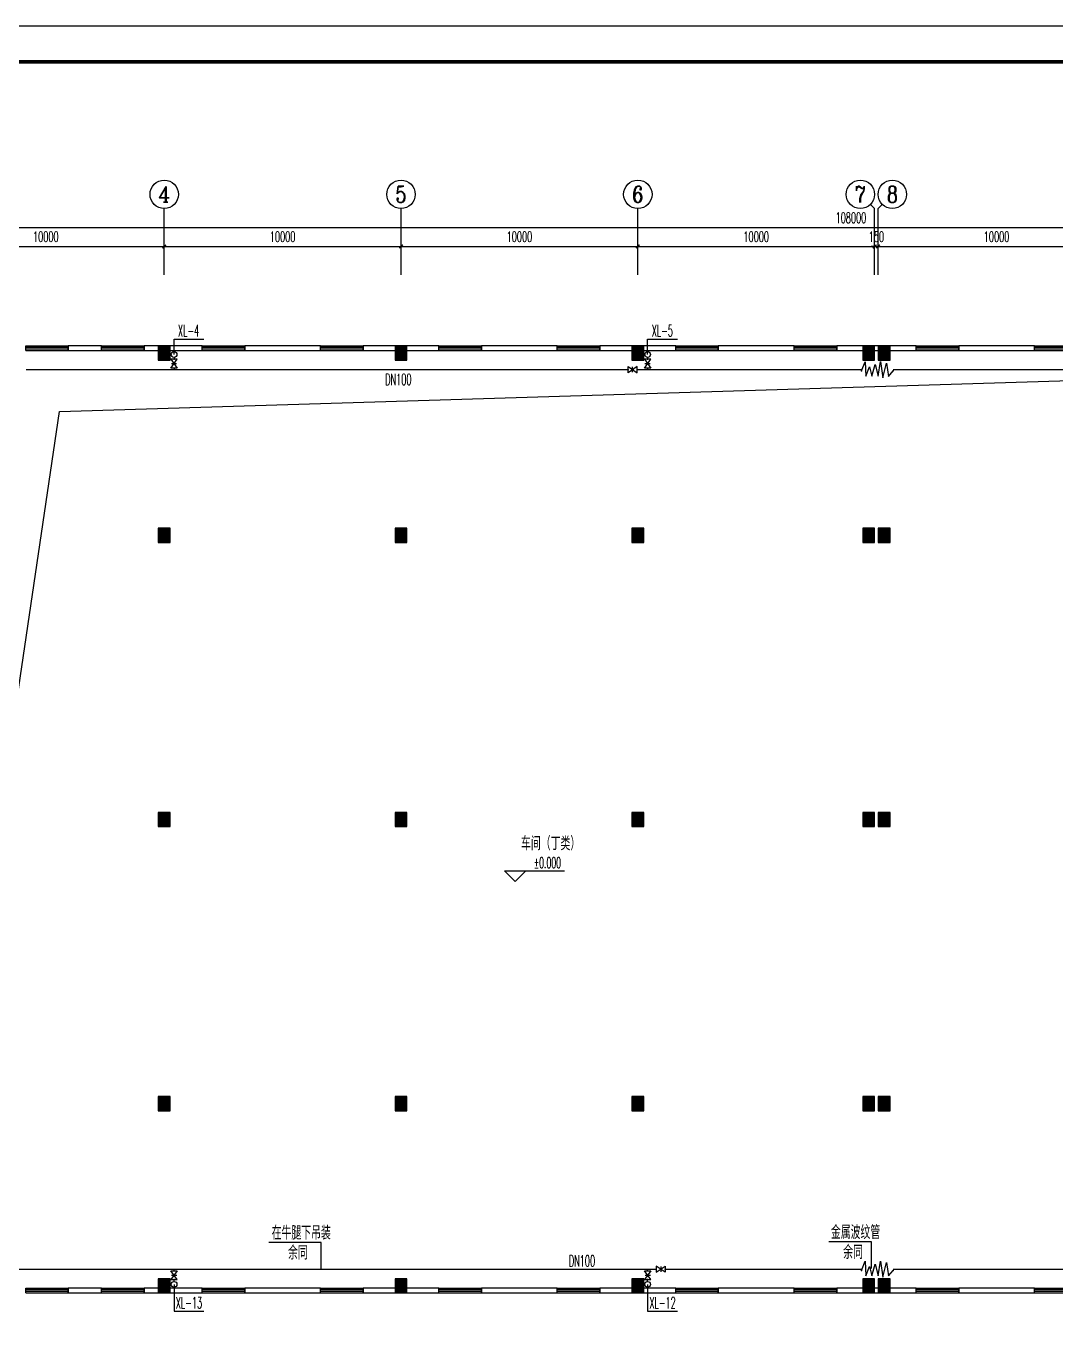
# Model space of a CAD drawing. Extents: x -620248 to 571765, y -684907 to -323071.
# Drawn here: x -48115 to -4637, y -509574 to -454182 of the extents above; entities that cross this region are included whole.
import ezdxf
from ezdxf.enums import TextEntityAlignment as Align

# ---------------------------------------------------------------- set-up
doc = ezdxf.new("R2010")
doc.units = 0
doc.header["$LTSCALE"] = 1000
doc.header["$MEASUREMENT"] = 0
for name, color, linetype in [('9', 9, 'Continuous'), ('AXIS', 3, 'Continuous'), ('AXIS_TEXT', 7, 'Continuous'), ('DIM_ELEV', 3, 'Continuous'), ('PIPE-消防', 1, 'Continuous'), ('PUB_HATCH', 8, 'Continuous'), ('PUB_TITLE', 4, 'Continuous'), ('TWT_LEAD', 3, 'Continuous'), ('TWT_TEXT', 7, 'Continuous'), ('VALVE_消防', 7, 'Continuous'), ('VPIPE-消防', 1, 'Continuous'), ('WALL', 7, 'Continuous'), ('WINDOW', 4, 'Continuous')]:
    doc.layers.add(name, color=color, linetype=linetype)
doc.styles.add('_TCH_AXIS', font='COMPLEX', dxfattribs={"bigfont": 'GBCBIG'})
doc.styles.add('_TCH_DIM', font='SIMPLEX.shx', dxfattribs={"width": 0.8, "bigfont": 'GBCBIG.shx'})
doc.styles.add('_TCH_DIM_T3', font='SIMPLEX.shx', dxfattribs={"width": 0.564706, "bigfont": 'GBCBIG.shx'})
doc.styles.add('COMPLEX', font='COMPLEX')
doc.styles.add('天正', font='SIMPLEX.shx', dxfattribs={"width": 0.7, "bigfont": 'HZTXT.shx'})
doc.dimstyles.new('_TCH_ARCH&&150', dxfattribs={"dimtxt": 446.25, "dimasz": 150, "dimexe": 375, "dimexo": 450, "dimgap": 189.375, "dimtad": 1, "dimdec": 0, "dimzin": 0, "dimdsep": 46, "dimtxsty": '_TCH_DIM_T3', "dimblk": 'ARCHTICK', "dimcen": 0.09, "dimclrt": 7, "dimazin": 2, "dimtfac": 1, "dimtdec": 0, "dimtix": 1, "dimtmove": 2, "dimatfit": 3, "dimfxl": 1, "dimtolj": 1, "dimtzin": 0, "dimarcsym": 0})

# ---------------------------------------------------------------- blocks, each defined once
blk = doc.blocks.new('A$C2E844E90')
at = {"layer": 'PUB_HATCH'}
for points in [[(24750, 0), (25250, 0), (25250, 600), (24750, 600)], [(34750, 0), (35250, 0), (35250, 600), (34750, 600)], [(44750, 0), (45250, 0), (45250, 600), (44750, 600)], [(54500, 0), (55000, 0), (55000, 600), (54500, 600)], [(55150, 0), (55650, 0), (55650, 600), (55150, 600)], [(24750, -7700), (25250, -7700), (25250, -7100), (24750, -7100)], [(34750, -7700), (35250, -7700), (35250, -7100), (34750, -7100)], [(44750, -7700), (45250, -7700), (45250, -7100), (44750, -7100)], [(54500, -7700), (55000, -7700), (55000, -7100), (54500, -7100)], [(55150, -7700), (55650, -7700), (55650, -7100), (55150, -7100)], [(24750, -19700), (25250, -19700), (25250, -19100), (24750, -19100)], [(34750, -19700), (35250, -19700), (35250, -19100), (34750, -19100)], [(44750, -19700), (45250, -19700), (45250, -19100), (44750, -19100)], [(54500, -19700), (55000, -19700), (55000, -19100), (54500, -19100)], [(55150, -19700), (55650, -19700), (55650, -19100), (55150, -19100)], [(24750, -31700), (25250, -31700), (25250, -31100), (24750, -31100)], [(34750, -31700), (35250, -31700), (35250, -31100), (34750, -31100)], [(44750, -31700), (45250, -31700), (45250, -31100), (44750, -31100)], [(54500, -31700), (55000, -31700), (55000, -31100), (54500, -31100)], [(55150, -31700), (55650, -31700), (55650, -31100), (55150, -31100)], [(24750, -39400), (25250, -39400), (25250, -38800), (24750, -38800)], [(34750, -39400), (35250, -39400), (35250, -38800), (34750, -38800)], [(44750, -39400), (45250, -39400), (45250, -38800), (44750, -38800)], [(54500, -39400), (55000, -39400), (55000, -38800), (54500, -38800)], [(55150, -39400), (55650, -39400), (55650, -38800), (55150, -38800)]]:
    blk.add_hatch(color=7, dxfattribs=at).paths.add_polyline_path(points)
at = {"layer": 'WALL'}
for points in [[(25250, 600), (24750, 600), (24750, 0), (25250, 0)], [(35250, 600), (34750, 600), (34750, 0), (35250, 0)], [(45250, 600), (44750, 600), (44750, 0), (45250, 0)], [(55000, 600), (54500, 600), (54500, 0), (55000, 0)], [(55650, 600), (55150, 600), (55150, 0), (55650, 0)], [(25250, -7100), (24750, -7100), (24750, -7700), (25250, -7700)], [(35250, -7100), (34750, -7100), (34750, -7700), (35250, -7700)], [(45250, -7100), (44750, -7100), (44750, -7700), (45250, -7700)], [(55000, -7100), (54500, -7100), (54500, -7700), (55000, -7700)], [(55650, -7100), (55150, -7100), (55150, -7700), (55650, -7700)], [(25250, -19100), (24750, -19100), (24750, -19700), (25250, -19700)], [(35250, -19100), (34750, -19100), (34750, -19700), (35250, -19700)], [(45250, -19100), (44750, -19100), (44750, -19700), (45250, -19700)], [(55000, -19100), (54500, -19100), (54500, -19700), (55000, -19700)], [(55650, -19100), (55150, -19100), (55150, -19700), (55650, -19700)], [(25250, -31100), (24750, -31100), (24750, -31700), (25250, -31700)], [(35250, -31100), (34750, -31100), (34750, -31700), (35250, -31700)], [(45250, -31100), (44750, -31100), (44750, -31700), (45250, -31700)], [(55000, -31100), (54500, -31100), (54500, -31700), (55000, -31700)], [(55650, -31100), (55150, -31100), (55150, -31700), (55650, -31700)], [(25250, -38800), (24750, -38800), (24750, -39400), (25250, -39400)], [(35250, -38800), (34750, -38800), (34750, -39400), (35250, -39400)], [(45250, -38800), (44750, -38800), (44750, -39400), (45250, -39400)], [(55000, -38800), (54500, -38800), (54500, -39400), (55000, -39400)], [(55650, -38800), (55150, -38800), (55150, -39400), (55650, -39400)]]:
    blk.add_lwpolyline(points, close=True, dxfattribs=at)
blk = doc.blocks.new('$TCHSYS$WIN2D')
for p, q in [((-0.5, 0.5), (0.5, 0.5)), ((-0.5, 0.5), (-0.5, -0.5)), ((0.5, 0.5), (0.5, -0.5)), ((0.5, 0.167), (-0.5, 0.167)), ((0.5, -0.167), (-0.5, -0.167)), ((-0.5, -0.5), (0.5, -0.5))]:
    blk.add_line(p, q)
blk = doc.blocks.new('_ArchTick')
at = {"color": 0, "linetype": 'ByBlock', "const_width": 0.4}
blk.add_lwpolyline([(-0.5, -0.5), (0.5, 0.5)], dxfattribs=at)
blk = doc.blocks.new('*D265')
at = {"layer": 'AXIS', "color": 0, "lineweight": -2, "transparency": 16777216}
for p, q in [((7700, 50450), (7700, 52375)), ((115700, 50450), (115700, 52375)), ((7700, 52000), (115700, 52000))]:
    blk.add_line(p, q, dxfattribs=at)
at = {"layer": 'Defpoints', "color": 0, "transparency": 16777216}
for p in [(115700, 52000), (7700, 50000), (115700, 50000)]:
    blk.add_point(p, dxfattribs=at)
at = {"layer": 'AXIS', "color": 0, "lineweight": -2, "transparency": 16777216, "xscale": 150, "yscale": 150, "zscale": 150, "rotation": 180}
blk.add_blockref('_ArchTick', (7700, 52000), dxfattribs=at)
at = {"layer": 'AXIS', "color": 0, "lineweight": -2, "transparency": 16777216, "xscale": 150, "yscale": 150, "zscale": 150}
blk.add_blockref('_ArchTick', (115700, 52000), dxfattribs=at)
at = {"layer": 'AXIS', "color": 7, "transparency": 16777216, "insert": (61700, 52412), "char_height": 446.2, "attachment_point": 5, "style": '_TCH_DIM_T3'}
blk.add_mtext('\\A1;108000', dxfattribs=at)
blk = doc.blocks.new('*D268')
at = {"layer": 'AXIS', "color": 0, "lineweight": -2, "transparency": 16777216}
for p, q in [((22700, 50450), (22700, 51575)), ((32700, 50450), (32700, 51575)), ((22700, 51200), (32700, 51200))]:
    blk.add_line(p, q, dxfattribs=at)
at = {"layer": 'Defpoints', "color": 0, "transparency": 16777216}
for p in [(32700, 51200), (22700, 50000), (32700, 50000)]:
    blk.add_point(p, dxfattribs=at)
at = {"layer": 'AXIS', "color": 0, "lineweight": -2, "transparency": 16777216, "xscale": 150, "yscale": 150, "zscale": 150, "rotation": 180}
blk.add_blockref('_ArchTick', (22700, 51200), dxfattribs=at)
at = {"layer": 'AXIS', "color": 0, "lineweight": -2, "transparency": 16777216, "xscale": 150, "yscale": 150, "zscale": 150}
blk.add_blockref('_ArchTick', (32700, 51200), dxfattribs=at)
at = {"layer": 'AXIS', "color": 7, "transparency": 16777216, "insert": (27700, 51612), "char_height": 446.2, "attachment_point": 5, "style": '_TCH_DIM_T3'}
blk.add_mtext('\\A1;10000', dxfattribs=at)
blk = doc.blocks.new('*D269')
at = {"layer": 'AXIS', "color": 0, "lineweight": -2, "transparency": 16777216}
for p, q in [((32700, 50450), (32700, 51575)), ((42700, 50450), (42700, 51575)), ((32700, 51200), (42700, 51200))]:
    blk.add_line(p, q, dxfattribs=at)
at = {"layer": 'Defpoints', "color": 0, "transparency": 16777216}
for p in [(42700, 51200), (32700, 50000), (42700, 50000)]:
    blk.add_point(p, dxfattribs=at)
at = {"layer": 'AXIS', "color": 0, "lineweight": -2, "transparency": 16777216, "xscale": 150, "yscale": 150, "zscale": 150, "rotation": 180}
blk.add_blockref('_ArchTick', (32700, 51200), dxfattribs=at)
at = {"layer": 'AXIS', "color": 0, "lineweight": -2, "transparency": 16777216, "xscale": 150, "yscale": 150, "zscale": 150}
blk.add_blockref('_ArchTick', (42700, 51200), dxfattribs=at)
at = {"layer": 'AXIS', "color": 7, "transparency": 16777216, "insert": (37700, 51612), "char_height": 446.2, "attachment_point": 5, "style": '_TCH_DIM_T3'}
blk.add_mtext('\\A1;10000', dxfattribs=at)
blk = doc.blocks.new('*D270')
at = {"layer": 'AXIS', "color": 0, "lineweight": -2, "transparency": 16777216}
for p, q in [((42700, 50450), (42700, 51575)), ((52700, 50450), (52700, 51575)), ((42700, 51200), (52700, 51200))]:
    blk.add_line(p, q, dxfattribs=at)
at = {"layer": 'Defpoints', "color": 0, "transparency": 16777216}
for p in [(52700, 51200), (42700, 50000), (52700, 50000)]:
    blk.add_point(p, dxfattribs=at)
at = {"layer": 'AXIS', "color": 0, "lineweight": -2, "transparency": 16777216, "xscale": 150, "yscale": 150, "zscale": 150, "rotation": 180}
blk.add_blockref('_ArchTick', (42700, 51200), dxfattribs=at)
at = {"layer": 'AXIS', "color": 0, "lineweight": -2, "transparency": 16777216, "xscale": 150, "yscale": 150, "zscale": 150}
blk.add_blockref('_ArchTick', (52700, 51200), dxfattribs=at)
at = {"layer": 'AXIS', "color": 7, "transparency": 16777216, "insert": (47700, 51612), "char_height": 446.2, "attachment_point": 5, "style": '_TCH_DIM_T3'}
blk.add_mtext('\\A1;10000', dxfattribs=at)
blk = doc.blocks.new('*D271')
at = {"layer": 'AXIS', "color": 0, "lineweight": -2, "transparency": 16777216}
for p, q in [((52700, 50450), (52700, 51575)), ((62700, 50450), (62700, 51575)), ((52700, 51200), (62700, 51200))]:
    blk.add_line(p, q, dxfattribs=at)
at = {"layer": 'Defpoints', "color": 0, "transparency": 16777216}
for p in [(62700, 51200), (52700, 50000), (62700, 50000)]:
    blk.add_point(p, dxfattribs=at)
at = {"layer": 'AXIS', "color": 0, "lineweight": -2, "transparency": 16777216, "xscale": 150, "yscale": 150, "zscale": 150, "rotation": 180}
blk.add_blockref('_ArchTick', (52700, 51200), dxfattribs=at)
at = {"layer": 'AXIS', "color": 0, "lineweight": -2, "transparency": 16777216, "xscale": 150, "yscale": 150, "zscale": 150}
blk.add_blockref('_ArchTick', (62700, 51200), dxfattribs=at)
at = {"layer": 'AXIS', "color": 7, "transparency": 16777216, "insert": (57700, 51612), "char_height": 446.2, "attachment_point": 5, "style": '_TCH_DIM_T3'}
blk.add_mtext('\\A1;10000', dxfattribs=at)
blk = doc.blocks.new('*D272')
at = {"layer": 'AXIS', "color": 0, "lineweight": -2, "transparency": 16777216}
for p, q in [((62700, 50450), (62700, 51575)), ((62850, 50450), (62850, 51575)), ((62700, 51200), (62550, 51200)), ((62700, 51200), (62850, 51200)), ((62850, 51200), (63000, 51200))]:
    blk.add_line(p, q, dxfattribs=at)
at = {"layer": 'Defpoints', "color": 0, "transparency": 16777216}
for p in [(62850, 51200), (62700, 50000), (62850, 50000)]:
    blk.add_point(p, dxfattribs=at)
at = {"layer": 'AXIS', "color": 0, "lineweight": -2, "transparency": 16777216, "xscale": 150, "yscale": 150, "zscale": 150}
blk.add_blockref('_ArchTick', (62700, 51200), dxfattribs=at)
at = {"layer": 'AXIS', "color": 0, "lineweight": -2, "transparency": 16777216, "xscale": 150, "yscale": 150, "zscale": 150, "rotation": 180}
blk.add_blockref('_ArchTick', (62850, 51200), dxfattribs=at)
at = {"layer": 'AXIS', "color": 7, "transparency": 16777216, "insert": (62775, 51612), "char_height": 446.2, "attachment_point": 5, "style": '_TCH_DIM_T3'}
blk.add_mtext('\\A1;150', dxfattribs=at)
blk = doc.blocks.new('*D273')
at = {"layer": 'AXIS', "color": 0, "lineweight": -2, "transparency": 16777216}
for p, q in [((62850, 50450), (62850, 51575)), ((72850, 50450), (72850, 51575)), ((62850, 51200), (72850, 51200))]:
    blk.add_line(p, q, dxfattribs=at)
at = {"layer": 'Defpoints', "color": 0, "transparency": 16777216}
for p in [(72850, 51200), (62850, 50000), (72850, 50000)]:
    blk.add_point(p, dxfattribs=at)
at = {"layer": 'AXIS', "color": 0, "lineweight": -2, "transparency": 16777216, "xscale": 150, "yscale": 150, "zscale": 150, "rotation": 180}
blk.add_blockref('_ArchTick', (62850, 51200), dxfattribs=at)
at = {"layer": 'AXIS', "color": 0, "lineweight": -2, "transparency": 16777216, "xscale": 150, "yscale": 150, "zscale": 150}
blk.add_blockref('_ArchTick', (72850, 51200), dxfattribs=at)
at = {"layer": 'AXIS', "color": 7, "transparency": 16777216, "insert": (67850, 51612), "char_height": 446.2, "attachment_point": 5, "style": '_TCH_DIM_T3'}
blk.add_mtext('\\A1;10000', dxfattribs=at)
blk = doc.blocks.new('_AXISO')
blk.add_circle((0, 0), 0.5)
at = {"layer": 'AXIS_TEXT', "style": 'COMPLEX', "width": 1.041667}
blk.add_attdef('A', text='', height=0.56, dxfattribs=at).set_placement((-0.25, -0.28), (0.25, -0.28), align=Align.FIT)
blk = doc.blocks.new('$VALVE$00000296')
for points in [[(-125, 72), (-125, -72), (125, 72), (125, -72), (-125, 72)], [(0, 60), (0, -64)]]:
    blk.add_lwpolyline(points)
for p in [(-125, 0), (125, 0)]:
    blk.add_point(p)
blk = doc.blocks.new('$VALVE$00000546')
for p, q in [((-371, -30), (-282, 187)), ((-282, 187), (-271, -153)), ((-271, -153), (-183, 65)), ((-183, 65), (-127, -153)), ((-127, -153), (-55, 121)), ((-55, 121), (17, -153)), ((17, -153), (72, 191)), ((72, 191), (131, -191)), ((131, -191), (211, 154)), ((211, 154), (261, -156)), ((261, -156), (371, -30))]:
    blk.add_line(p, q)
for p in [(-371, -30), (371, -30)]:
    blk.add_point(p)
blk = doc.blocks.new('A$C4A872A6F')
at = {"layer": '9'}
blk.add_lwpolyline([(22800, 7200), (28277.2, 44224.5), (112300, 46800)], dxfattribs=at)
at = {"layer": 'AXIS'}
for p, q in [((32700, 50000), (32700, 52800)), ((42700, 50000), (42700, 52800)), ((52700, 50000), (52700, 52800)), ((62524.3, 52975.7), (62700, 52800)), ((62700, 50000), (62700, 52800)), ((63025.7, 52975.7), (62850, 52800)), ((62850, 50000), (62850, 52800))]:
    blk.add_line(p, q, dxfattribs=at)
at = {"layer": 'DIM_ELEV'}
for p, q in [((47519.7, 24381.7), (47069.7, 24831.7)), ((47069.7, 24831.7), (49607, 24831.7)), ((47519.7, 24381.7), (47969.7, 24831.7))]:
    blk.add_line(p, q, dxfattribs=at)
at = {"layer": 'WALL'}
for p, q in [((30050, 47000), (28650, 47000)), ((28650, 47000), (28650, 46800)), ((28650, 46800), (30050, 46800)), ((30050, 46800), (30050, 47000)), ((34300, 47000), (31850, 47000)), ((31850, 47000), (31850, 46800)), ((31850, 46800), (34300, 46800)), ((34300, 46800), (34300, 47000)), ((39300, 47000), (36100, 47000)), ((36100, 47000), (36100, 46800)), ((36100, 46800), (39300, 46800)), ((39300, 46800), (39300, 47000)), ((44300, 47000), (41100, 47000)), ((41100, 47000), (41100, 46800)), ((41100, 46800), (44300, 46800)), ((44300, 46800), (44300, 47000)), ((49300, 47000), (46100, 47000)), ((46100, 47000), (46100, 46800)), ((46100, 46800), (49300, 46800)), ((49300, 46800), (49300, 47000)), ((54300, 47000), (51100, 47000)), ((51100, 47000), (51100, 46800)), ((51100, 46800), (54300, 46800)), ((54300, 46800), (54300, 47000)), ((59300, 47000), (56100, 47000)), ((56100, 47000), (56100, 46800)), ((56100, 46800), (59300, 46800)), ((59300, 46800), (59300, 47000)), ((64450, 47000), (61100, 47000)), ((61100, 47000), (61100, 46800)), ((61100, 46800), (64450, 46800)), ((64450, 46800), (64450, 47000)), ((69450, 47000), (66250, 47000)), ((66250, 47000), (66250, 46800)), ((66250, 46800), (69450, 46800)), ((69450, 46800), (69450, 47000)), ((30050, 7200), (28650, 7200)), ((28650, 7200), (28650, 7000)), ((28650, 7000), (30050, 7000)), ((30050, 7000), (30050, 7200)), ((34300, 7200), (31850, 7200)), ((31850, 7200), (31850, 7000)), ((31850, 7000), (34300, 7000)), ((34300, 7000), (34300, 7200)), ((39300, 7200), (36100, 7200)), ((36100, 7200), (36100, 7000)), ((36100, 7000), (39300, 7000)), ((39300, 7000), (39300, 7200)), ((44300, 7200), (41100, 7200)), ((41100, 7200), (41100, 7000)), ((41100, 7000), (44300, 7000)), ((44300, 7000), (44300, 7200)), ((49300, 7200), (46100, 7200)), ((46100, 7200), (46100, 7000)), ((46100, 7000), (49300, 7000)), ((49300, 7000), (49300, 7200)), ((54300, 7200), (51100, 7200)), ((51100, 7200), (51100, 7000)), ((51100, 7000), (54300, 7000)), ((54300, 7000), (54300, 7200)), ((59300, 7200), (56100, 7200)), ((56100, 7200), (56100, 7000)), ((56100, 7000), (59300, 7000)), ((59300, 7000), (59300, 7200)), ((64450, 7200), (61100, 7200)), ((61100, 7200), (61100, 7000)), ((61100, 7000), (64450, 7000)), ((64450, 7000), (64450, 7200)), ((69450, 7200), (66250, 7200)), ((66250, 7200), (66250, 7000)), ((66250, 7000), (69450, 7000)), ((69450, 7000), (69450, 7200))]:
    blk.add_line(p, q, dxfattribs=at)
blk.add_blockref('A$C2E844E90', (7700, 46400))
at = {"layer": 'AXIS'}
ref = blk.add_blockref('_AXISO', (32700, 53400), dxfattribs=dict(at, xscale=1200, yscale=1200, zscale=1200))
ref.add_attrib('A', '4', dxfattribs={"layer": 'AXIS_TEXT', "height": 668.2, "style": '_TCH_AXIS'}).set_placement((32445.5, 53065.9), (32954.5, 53065.9), align=Align.FIT)
ref = blk.add_blockref('_AXISO', (42700, 53400), dxfattribs=dict(at, xscale=1200, yscale=1200, zscale=1200))
ref.add_attrib('A', '5', dxfattribs={"layer": 'AXIS_TEXT', "height": 698.9, "style": '_TCH_AXIS'}).set_placement((42467, 53050.5), (42933, 53050.5), align=Align.FIT)
ref = blk.add_blockref('_AXISO', (52700, 53400), dxfattribs=dict(at, xscale=1200, yscale=1200, zscale=1200))
ref.add_attrib('A', '6', dxfattribs={"layer": 'AXIS_TEXT', "height": 698.9, "style": '_TCH_AXIS'}).set_placement((52467, 53050.5), (52933, 53050.5), align=Align.FIT)
ref = blk.add_blockref('_AXISO', (62100, 53400), dxfattribs=dict(at, xscale=1200, yscale=1200, zscale=1200))
ref.add_attrib('A', '7', dxfattribs={"layer": 'AXIS_TEXT', "height": 698.9, "style": '_TCH_AXIS'}).set_placement((61867, 53050.5), (62333, 53050.5), align=Align.FIT)
ref = blk.add_blockref('_AXISO', (63450, 53400), dxfattribs=dict(at, xscale=1200, yscale=1200, zscale=1200))
ref.add_attrib('A', '8', dxfattribs={"layer": 'AXIS_TEXT', "height": 698.9, "style": '_TCH_AXIS'}).set_placement((63217, 53050.5), (63683, 53050.5), align=Align.FIT)
at = {"layer": 'WINDOW', "xscale": -1800, "yscale": 200, "zscale": -1800}
for p, rotation in [((27750, 46900), 180.0000000003111), ((30950, 46900), 180.0000000003111), ((35200, 46900), 180.0000000003111), ((40200, 46900), 180.0000000003111), ((45200, 46900), 180.0000000003111), ((50200, 46900), 180.0000000003111), ((55200, 46900), 180.0000000003111), ((60200, 46900), 180.0000000003111), ((65350, 46900), 180.0000000003111), ((70350, 46900), 180.0000000003111), ((27750, 7100), 180.0000000000001), ((30950, 7100), 180.0000000000001), ((35200, 7100), 180.0000000000001), ((40200, 7100), 180.0000000000001), ((45200, 7100), 180.0000000000001), ((50200, 7100), 180.0000000000001), ((55200, 7100), 180.0000000000001), ((60200, 7100), 180.0000000000001), ((65350, 7100), 180.0000000000001), ((70350, 7100), 180.0000000000001)]:
    blk.add_blockref('$TCHSYS$WIN2D', p, dxfattribs=dict(at, rotation=rotation))
at = {"layer": 'DIM_ELEV', "color": 7, "style": '天正', "width": 0.525}
blk.add_text('%%P0.000', height=456, dxfattribs=at).set_placement((48308, 24945.7))
at = {"layer": 'TWT_TEXT', "style": '_TCH_DIM', "width": 0.8}
blk.add_text('车间（丁类）', height=578.72, dxfattribs=at).set_placement((47767.4, 25696.7))
at = {"layer": 'AXIS'}
for p1, p2, distance, picture, middle in [((7700, 50000), (115700, 50000), 2000, '*D265', (61700, 52412.5)), ((22700, 50000), (32700, 50000), 1200, '*D268', (27700, 51612.5)), ((32700, 50000), (42700, 50000), 1200, '*D269', (37700, 51612.5)), ((42700, 50000), (52700, 50000), 1200, '*D270', (47700, 51612.5)), ((52700, 50000), (62700, 50000), 1200, '*D271', (57700, 51612.5)), ((62700, 50000), (62850, 50000), 1200, '*D272', (62775, 51612.5)), ((62850, 50000), (72850, 50000), 1200, '*D273', (67850, 51612.5))]:
    dim = blk.add_aligned_dim(p1=p1, p2=p2, distance=distance, dimstyle='_TCH_ARCH&&150', dxfattribs=at)
    dim.commit()
    dim.dimension.update_dxf_attribs({"geometry": picture, "text_midpoint": middle})

msp = doc.modelspace()

# ---------------------------------------------------------------- linework, layer by layer
at = {"layer": 'PIPE-消防', "linetype": 'Continuous', "ltscale": 1.5}
for p, q in [((-41871.8, -468168.8), (-41871.8, -468246.8)), ((-21871.8, -468168.8), (-21871.8, -468246.8)), ((-41871.8, -468689.2), (-48114.7, -468689.2)), ((-41871.8, -468621.8), (-41871.8, -468689.2)), ((-22696.7, -468689.2), (-41871.8, -468689.2)), ((-21871.8, -468689.2), (-22321.7, -468689.2)), ((-21871.8, -468621.8), (-21871.8, -468689.2)), ((-12839.7, -468689.2), (-21871.8, -468689.2)), ((-1721.8, -468689.2), (-11504.2, -468689.2)), ((-51714.7, -506677.5), (-41871.8, -506677.5)), ((-41871.8, -506744.9), (-41871.8, -506677.5)), ((-41871.8, -506677.5), (-21871.8, -506677.5)), ((-21871.8, -506744.9), (-21871.8, -506677.5)), ((-21871.8, -506677.5), (-21508.8, -506677.5)), ((-21133.8, -506677.5), (-12839.7, -506677.5)), ((-11504.2, -506677.5), (-1721.8, -506677.5)), ((-41871.8, -507197.9), (-41871.8, -507119.9)), ((-21871.8, -507197.9), (-21871.8, -507119.9))]:
    msp.add_line(p, q, dxfattribs=at)
at = {"layer": 'PUB_TITLE'}
msp.add_lwpolyline([(-81878.4, -543282.2), (75771.6, -543282.2), (75771.6, -454182.2), (-81878.4, -454182.2)], close=True, dxfattribs=at)
at = {"layer": 'PUB_TITLE', "const_width": 150}
msp.add_lwpolyline([(-78128.4, -541782.2), (74271.6, -541782.2), (74271.6, -455682.2), (-78128.4, -455682.2)], close=True, dxfattribs=at)
at = {"layer": 'TWT_LEAD'}
for p, q in [((-41871.8, -468048.8), (-41871.8, -467399.8)), ((-41871.8, -467399.8), (-40610.1, -467399.8)), ((-21871.8, -468048.8), (-21871.8, -467399.8)), ((-21871.8, -467399.8), (-20610.1, -467399.8)), ((-35666.4, -505550), (-37864.3, -505550)), ((-35666.4, -506677.5), (-35666.4, -505550)), ((-12412.8, -505527.2), (-14227.5, -505527.2)), ((-12412.8, -506654.7), (-12412.8, -505527.2)), ((-41871.8, -507317.9), (-41871.8, -508457.7)), ((-21871.8, -507317.9), (-21871.8, -508457.7)), ((-41871.8, -508457.7), (-40610.1, -508457.7)), ((-21871.8, -508457.7), (-20610.1, -508457.7))]:
    msp.add_line(p, q, dxfattribs=at)
at = {"layer": 'VPIPE-消防', "linetype": 'Continuous'}
for centre in [(-41871.8, -468048.8), (-21871.8, -468048.8), (-41871.8, -507317.9), (-21871.8, -507317.9)]:
    msp.add_circle(centre, 120, dxfattribs=at)

# ---------------------------------------------------------------- block references
at = {"layer": 'VALVE_消防'}
for name, p, xscale, yscale, zscale, rotation in [('$VALVE$00000296', (-41871.8, -468434.3), 1.5, 1.8, 1.5, 270), ('$VALVE$00000296', (-22509.2, -468689.2), 1.5, 1.8, 1.5, 180), ('$VALVE$00000296', (-21871.8, -468434.3), 1.5, 1.8, 1.5, 270), ('$VALVE$00000546', (-12171.9, -468689.2), -1.8, -1.8, 1.8, 180), ('$VALVE$00000296', (-41871.8, -506932.4), 1.5, 1.8, 1.5, 90), ('$VALVE$00000296', (-21871.8, -506932.4), 1.5, 1.8, 1.5, 90)]:
    msp.add_blockref(name, p, dxfattribs=dict(at, xscale=xscale, yscale=yscale, zscale=zscale, rotation=rotation))
at = {"layer": 'VALVE_消防', "yscale": 1.8}
for name, p, xscale, zscale in [('$VALVE$00000296', (-21321.3, -506677.5), 1.5, 1.5), ('$VALVE$00000546', (-12171.9, -506677.5), 1.8, 1.8)]:
    msp.add_blockref(name, p, dxfattribs=dict(at, xscale=xscale, zscale=zscale))
at = {"layer": 'WALL'}
msp.add_blockref('A$C4A872A6F', (-74987.2, -514683.4), dxfattribs=at)

# ---------------------------------------------------------------- texts
at = {"layer": 'TWT_LEAD', "color": 7}
for s, height, style, width, p in [('XL-4', 480, '天正', 0.525, (-41708.9, -467279.8)), ('XL-5', 480, '天正', 0.525, (-21702.9, -467279.8)), ('在牛腿下吊装', 578.72, '_TCH_DIM', 0.8, (-37750.9, -505430)), ('金属波纹管', 578.72, '_TCH_DIM', 0.8, (-14132.1, -505407.2)), ('余同', 578.72, '_TCH_DIM', 0.8, (-37059, -506270)), ('余同', 578.72, '_TCH_DIM', 0.8, (-13613.8, -506247.2)), ('XL-13', 480, '天正', 0.525, (-41798.9, -508337.7)), ('XL-12', 480, '天正', 0.525, (-21798.9, -508337.7))]:
    msp.add_text(s, height=height, dxfattribs=dict(at, style=style, width=width)).set_placement(p)
at = {"layer": 'TWT_TEXT', "style": '天正', "width": 0.525}
for p in [(-32957.4, -469336.5), (-25203.3, -506570.8)]:
    msp.add_text('DN100', height=480, dxfattribs=at).set_placement(p)

doc.saveas('drawing.dxf')
